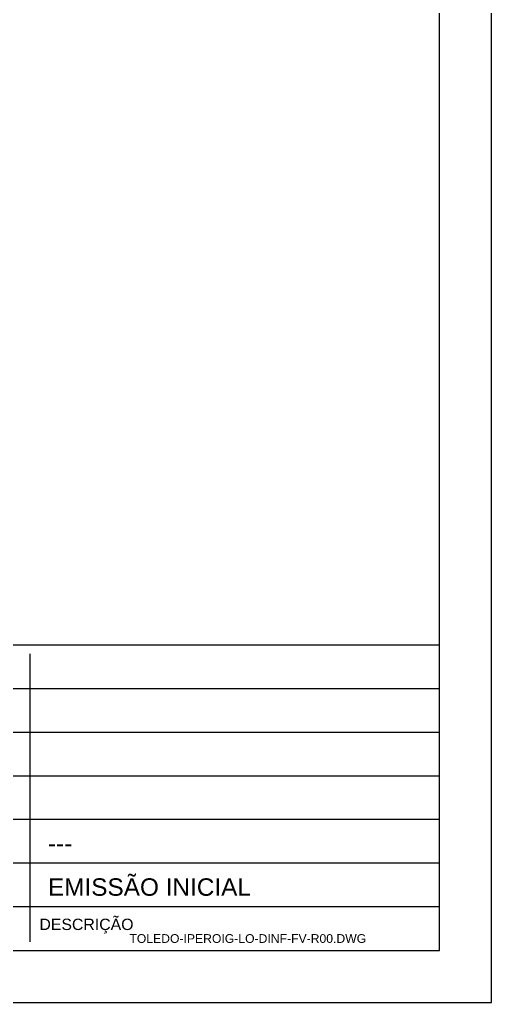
# Model space of a CAD drawing. Extents: x -20676 to 4767, y -817 to 14270.
# Drawn here: x -16295 to -16021, y 7532 to 8101 of the extents above; entities that cross this region are included whole.
import ezdxf
from ezdxf.enums import TextEntityAlignment as Align

# ---------------------------------------------------------------- set-up
doc = ezdxf.new("R2010")
doc.units = 0
doc.layers.get('0').update_dxf_attribs({"lineweight": 13})
doc.styles.add('MB_C01', font='arial.ttf', dxfattribs={"height": 1.3})
doc.styles.add('MB_C02', font='arial.ttf', dxfattribs={"height": 2})
doc.styles.add('MB_C03', font='arial.ttf', dxfattribs={"height": 2.5})
doc.styles.add('MB_C04', font='arial.ttf', dxfattribs={"height": 6})

# ---------------------------------------------------------------- blocks, each defined once
blk = doc.blocks.new('A$Ceb89ac90')
at = {"color": 1}
for p, q in [((1455.02, 356.72), (1086.3, 356.72)), ((1217.62, 351.67), (1217.62, 184.99)), ((1455.02, 331.47), (1086.3, 331.47)), ((1455.02, 306.21), (1086.3, 306.21)), ((1455.02, 280.96), (1086.3, 280.96)), ((1455.02, 255.7), (1086.3, 255.7)), ((1455.02, 230.45), (1086.3, 230.45)), ((1455.02, 205.19), (1086.3, 205.19))]:
    blk.add_line(p, q, dxfattribs=at)
for points in [[(0, 1199.94), (0, 149.94), (1485.02, 149.94), (1485.02, 1199.94)], [(70, 1169.94), (70, 179.94), (1455.02, 179.94), (1455.02, 1169.94)]]:
    blk.add_lwpolyline(points, close=True, dxfattribs=at)
at = {"color": 6, "style": 'MB_C01'}
blk.add_text('DESCRIÇÃO', height=6.566, dxfattribs=at).set_placement((1250.45, 195.09), align=Align.MIDDLE_CENTER)
at = {"insert": (1275.31, 189.41), "char_height": 5.051, "width": 210.8177, "attachment_point": 1, "style": 'MB_C04'}
blk.add_mtext('TOLEDO-IPEROIG-LO-DINF-FV-R00.DWG', dxfattribs=at)
at = {"color": 5}
for tag, p, height, style in [('REV_05', (1103.14, 338.08), 10.1, 'MB_C02'), ('DATA_REV_05', (1151.54, 337.91), 10.1, 'MB_C02'), ('INFO_REV_05', (1228.12, 337.91), 10.1, 'MB_C02'), ('CLIENTE', (449.73, 328.83), 12.63, 'MB_C03'), ('FASE', (924.57, 320.46), 10.1, 'MB_C02'), ('REV_04', (1103.14, 312.82), 10.1, 'MB_C02'), ('DATA_REV_04', (1151.54, 312.66), 10.1, 'MB_C02'), ('INFO_REV_04', (1228.12, 312.66), 10.1, 'MB_C02'), ('REV_03', (1103.14, 287.57), 10.1, 'MB_C02'), ('DATA_REV_03', (1151.54, 287.4), 10.1, 'MB_C02'), ('INFO_REV_03', (1228.12, 287.4), 10.1, 'MB_C02'), ('PROJETISTA', (767.99, 285.11), 10.1, 'MB_C02'), ('DATA', (924.57, 285.11), 10.1, 'MB_C02'), ('OBRA', (449.73, 273.34), 12.63, 'MB_C03'), ('REV_02', (1103.14, 262.31), 10.1, 'MB_C02'), ('DATA_REV_02', (1151.54, 262.15), 10.1, 'MB_C02'), ('INFO_REV_02', (1228.12, 262.15), 10.1, 'MB_C02'), ('ESC', (924.57, 251.76), 10.1, 'MB_C02'), ('COR', (1010.47, 251.76), 10.1, 'MB_C02'), ('REV_01', (1103.14, 237.06), 10.1, 'MB_C02'), ('DATA_REV_01', (1151.54, 236.89), 10.1, 'MB_C02'), ('INFO_REV_01', (1228.12, 236.89), 10.1, 'MB_C02'), ('PAVIMENTO', (449.73, 215.3), 12.63, 'MB_C03'), ('FL', (1018.09, 194.68), 30.31, 'MB_C04'), ('REV_00', (1103.14, 211.8), 10.1, 'MB_C02'), ('DATA_REV_00', (1151.54, 211.64), 10.1, 'MB_C02'), ('EMISSÃO_INICIAL', (1228.12, 211.64), 10.1, 'MB_C02'), ('REV', (944.1, 205.03), 12.63, 'MB_C03')]:
    blk.add_attdef(tag, p, '', height=height, dxfattribs=dict(at, style=style))
at = {"color": 6, "style": 'MB_C02'}
for tag, p in [('ENDEREÇO_CLIENTE', (449.73, 307.83)), ('ENDEREÇO_OBRA', (449.73, 252.69)), ('TIPO_DE_PROJETO', (449.73, 192.28))]:
    blk.add_attdef(tag, p, '', height=10.1, dxfattribs=at)

msp = doc.modelspace()

# ---------------------------------------------------------------- block references
ref = msp.add_blockref('A$Ceb89ac90', (-17506.4, 7382.32))
ref.add_attrib('INFO_REV_01', '---', (-16278.27, 7619.21), dxfattribs={"color": 5, "height": 10.102, "style": 'MB_C02'})
ref.add_attrib('EMISSÃO_INICIAL', 'EMISSÃO INICIAL', (-16278.27, 7593.96), dxfattribs={"color": 5, "height": 10.102, "style": 'MB_C02'})

doc.saveas('drawing.dxf')
